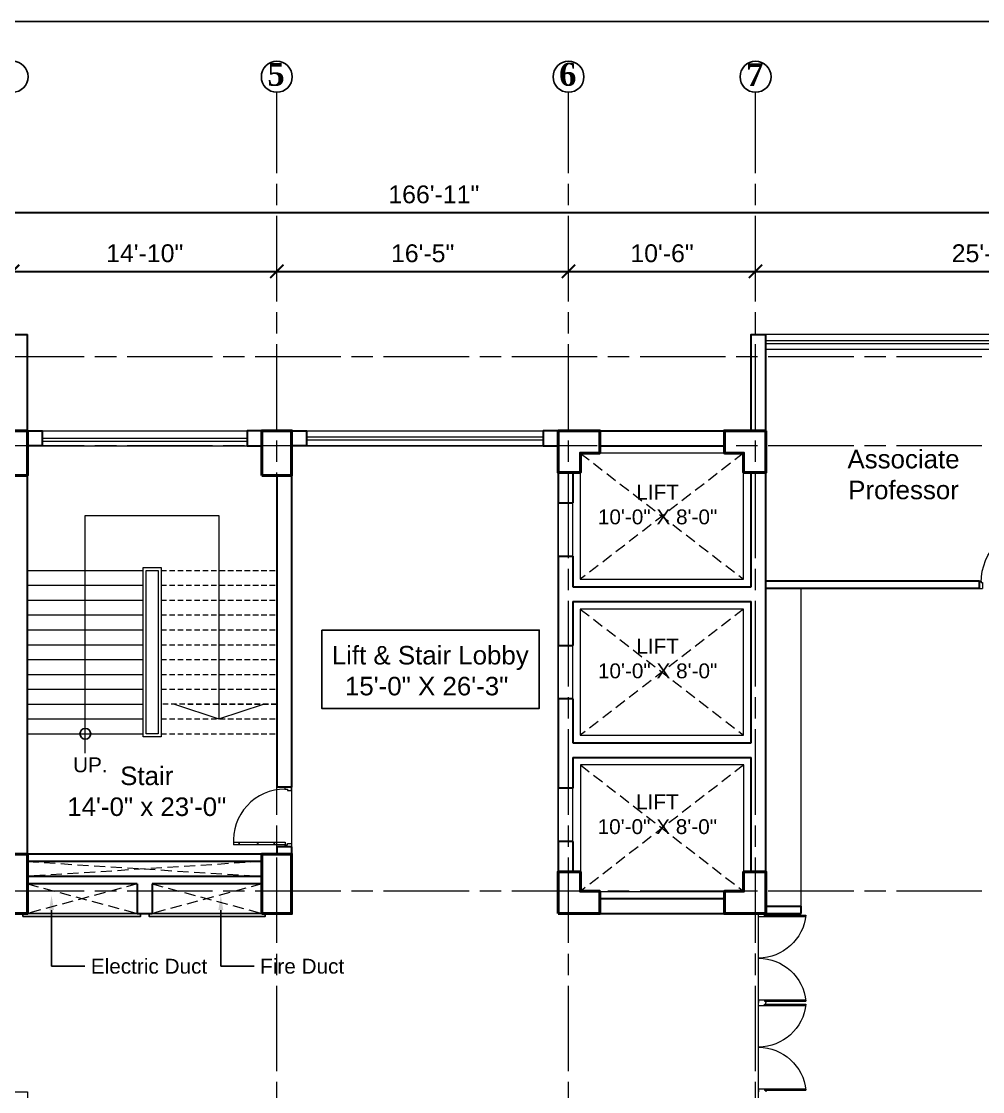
# Model space of a CAD drawing. Header units: inches. Extents: x -12 to 20935469, y -1604 to 24729220.
# Drawn here: x 20864736 to 20865384, y 24719476 to 24720196 of the extents above; entities that cross this region are included whole.
import ezdxf
from ezdxf import colors
from ezdxf.entities.mleader import LeaderData, LeaderLine
from ezdxf.math import Vec2, Vec3

# ---------------------------------------------------------------- set-up
doc = ezdxf.new("R2010")
doc.units = ezdxf.units.IN
doc.header["$LTSCALE"] = 0.03
doc.header["$MEASUREMENT"] = 0
doc.header["$PDMODE"] = 32
doc.header["$PDSIZE"] = 15
doc.linetypes.add('ACAD_ISO08W100', pattern=[36, 24, -3, 6, -3])
doc.linetypes.add('DASHED2', pattern=[0.375, 0.25, -0.125])
for name, color, linetype, lineweight in [('column', 1, 'Continuous', 40), ('Dim Line', 252, 'Continuous', 13), ('Door', 7, 'Continuous', 18), ('Dot', 253, 'Continuous', 0), ('Gas', 21, 'Continuous', 5), ('Grid Line', 252, 'Continuous', 18), ('Hatch', 253, 'Continuous', 15), ('Main Wall', 7, 'Continuous', 30), ('RAIL', 23, 'Continuous', 13), ('STAIR', 46, 'Continuous', 15), ('wind.', 150, 'Continuous', 20)]:
    doc.layers.add(name, color=color, linetype=linetype, lineweight=lineweight)
doc.layers.add('FUR', color=251, linetype='Continuous')
doc.layers.add('TEXT', color=7, linetype='Continuous')
doc.styles.add('2', font='swisscl.ttf')
doc.styles.add('RomanS', font='arial.ttf', dxfattribs={"height": 12})
doc.styles.get("Standard").update_dxf_attribs({"font": 'timesbd.ttf'})
doc.dimstyles.new('Aec_Arch_I', dxfattribs={"dimscale": 96, "dimtxt": 12, "dimasz": 0.09375, "dimexe": 0.125, "dimexo": 0.125, "dimgap": 0.0625, "dimtad": 1, "dimdec": 0, "dimzin": 3, "dimdsep": 46, "dimlunit": 4, "dimtxsty": 'RomanS', "dimblk1": 'ARCHTICK', "dimblk2": 'ARCHTICK', "dimsah": 1, "dimcen": 0.09375, "dimdle": 0.125, "dimadec": 0, "dimazin": 0, "dimtfac": 0.75, "dimtdec": 0, "dimtmove": 2, "dimatfit": 3, "dimldrblk": 'ARCHTICK', "dimfxl": 1, "dimfrac": 1, "dimtolj": 1, "dimtzin": 0, "dimarcsym": 0})

# ---------------------------------------------------------------- blocks, each defined once
blk = doc.blocks.new('_ArchTick')
at = {"color": 0, "linetype": 'ByBlock', "lineweight": 35, "const_width": 0.15}
blk.add_lwpolyline([(-0.5, -0.5), (0.5, 0.5)], dxfattribs=at)
blk = doc.blocks.new('*D8')
at = {"layer": 'Defpoints', "color": 0, "transparency": 16777216}
for p in [(20831396.27940053, 24724578.16655627), (20831666.2795913, 24724578.16655627), (20831666.2795913, 24724578.16655627)]:
    blk.add_point(p, dxfattribs=at)
at = {"layer": 'Dim Line', "color": 0, "lineweight": -2, "transparency": 16777216}
blk.add_line((20831384.27940053, 24724578.16655627), (20831678.2795913, 24724578.16655627), dxfattribs=at)
at = {"layer": 'Dim Line', "color": 0, "lineweight": -2, "transparency": 16777216, "xscale": 9, "yscale": 9, "zscale": 9, "rotation": 180}
blk.add_blockref('_ArchTick', (20831396.27940053, 24724578.16655627), dxfattribs=at)
at = {"layer": 'Dim Line', "color": 0, "lineweight": -2, "transparency": 16777216, "xscale": 9, "yscale": 9, "zscale": 9}
blk.add_blockref('_ArchTick', (20831666.2795913, 24724578.16655627), dxfattribs=at)
at = {"layer": 'Dim Line', "color": 0, "transparency": 16777216, "insert": (20831531.27949591, 24724590.29343212), "char_height": 12, "attachment_point": 5, "style": 'RomanS'}
blk.add_mtext('\\A1;22\'-6"', dxfattribs=at)
blk = doc.blocks.new('*D9')
at = {"layer": 'Defpoints', "color": 0, "transparency": 16777216}
for p in [(20831666.2795913, 24724578.16655627), (20831844.25000967, 24724578.16655627), (20831844.25000967, 24724578.16655627)]:
    blk.add_point(p, dxfattribs=at)
at = {"layer": 'Dim Line', "color": 0, "lineweight": -2, "transparency": 16777216}
blk.add_line((20831654.2795913, 24724578.16655627), (20831856.25000967, 24724578.16655627), dxfattribs=at)
at = {"layer": 'Dim Line', "color": 0, "lineweight": -2, "transparency": 16777216, "xscale": 9, "yscale": 9, "zscale": 9, "rotation": 180}
blk.add_blockref('_ArchTick', (20831666.2795913, 24724578.16655627), dxfattribs=at)
at = {"layer": 'Dim Line', "color": 0, "lineweight": -2, "transparency": 16777216, "xscale": 9, "yscale": 9, "zscale": 9}
blk.add_blockref('_ArchTick', (20831844.25000967, 24724578.16655627), dxfattribs=at)
at = {"layer": 'Dim Line', "color": 0, "transparency": 16777216, "insert": (20831755.26480048, 24724590.29343212), "char_height": 12, "attachment_point": 5, "style": 'RomanS'}
blk.add_mtext('\\A1;14\'-10"', dxfattribs=at)
blk = doc.blocks.new('*D21')
at = {"layer": 'Defpoints', "color": 0, "transparency": 16777216}
for p in [(20831844.25000967, 24724578.16655627), (20832040.77920983, 24724578.16655627), (20832040.77920983, 24724578.16655627)]:
    blk.add_point(p, dxfattribs=at)
at = {"layer": 'Dim Line', "color": 0, "lineweight": -2, "transparency": 16777216}
for p, q in [((20831832.25000967, 24724578.16655627), (20832052.77920983, 24724578.16655627)), ((20831844.25000967, 24724566.16655627), (20831844.25000967, 24724566.16655627)), ((20832040.77920983, 24724566.16655627), (20832040.77920983, 24724566.16655627))]:
    blk.add_line(p, q, dxfattribs=at)
at = {"layer": 'Dim Line', "color": 0, "lineweight": -2, "transparency": 16777216, "xscale": 9, "yscale": 9, "zscale": 9, "rotation": 180}
blk.add_blockref('_ArchTick', (20831844.25000967, 24724578.16655627), dxfattribs=at)
at = {"layer": 'Dim Line', "color": 0, "lineweight": -2, "transparency": 16777216, "xscale": 9, "yscale": 9, "zscale": 9}
blk.add_blockref('_ArchTick', (20832040.77920983, 24724578.16655627), dxfattribs=at)
at = {"layer": 'Dim Line', "color": 0, "transparency": 16777216, "insert": (20831942.51460975, 24724590.29343212), "char_height": 12, "attachment_point": 5, "style": 'RomanS'}
blk.add_mtext('\\A1;16\'-5"', dxfattribs=at)
blk = doc.blocks.new('*D22')
at = {"layer": 'Defpoints', "color": 0, "transparency": 16777216}
for p in [(20832040.77920983, 24724578.16655627), (20832166.78192559, 24724578.16655627), (20832166.78192559, 24724578.16655626)]:
    blk.add_point(p, dxfattribs=at)
at = {"layer": 'Dim Line', "color": 0, "lineweight": -2, "transparency": 16777216}
for p, q in [((20832028.77920983, 24724578.16655626), (20832178.78192559, 24724578.16655626)), ((20832040.77920983, 24724566.16655627), (20832040.77920983, 24724566.16655626)), ((20832166.78192559, 24724566.16655627), (20832166.78192559, 24724566.16655626))]:
    blk.add_line(p, q, dxfattribs=at)
at = {"layer": 'Dim Line', "color": 0, "lineweight": -2, "transparency": 16777216, "xscale": 9, "yscale": 9, "zscale": 9, "rotation": 180}
blk.add_blockref('_ArchTick', (20832040.77920983, 24724578.16655626), dxfattribs=at)
at = {"layer": 'Dim Line', "color": 0, "lineweight": -2, "transparency": 16777216, "xscale": 9, "yscale": 9, "zscale": 9}
blk.add_blockref('_ArchTick', (20832166.78192559, 24724578.16655626), dxfattribs=at)
at = {"layer": 'Dim Line', "color": 0, "transparency": 16777216, "insert": (20832103.78056771, 24724590.29343211), "char_height": 12, "attachment_point": 5, "style": 'RomanS'}
blk.add_mtext('\\A1;10\'-6"', dxfattribs=at)
blk = doc.blocks.new('*D23')
at = {"layer": 'Defpoints', "color": 0, "transparency": 16777216}
for p in [(20832166.78192559, 24724578.16655627), (20832473.78148643, 24724578.16655627), (20832473.78148643, 24724578.16655627)]:
    blk.add_point(p, dxfattribs=at)
at = {"layer": 'Dim Line', "color": 0, "lineweight": -2, "transparency": 16777216}
for p, q in [((20832154.78192559, 24724578.16655627), (20832485.78148643, 24724578.16655627)), ((20832166.78192559, 24724566.16655627), (20832166.78192559, 24724566.16655627)), ((20832473.78148643, 24724566.16655627), (20832473.78148643, 24724566.16655627))]:
    blk.add_line(p, q, dxfattribs=at)
at = {"layer": 'Dim Line', "color": 0, "lineweight": -2, "transparency": 16777216, "xscale": 9, "yscale": 9, "zscale": 9, "rotation": 180}
blk.add_blockref('_ArchTick', (20832166.78192559, 24724578.16655627), dxfattribs=at)
at = {"layer": 'Dim Line', "color": 0, "lineweight": -2, "transparency": 16777216, "xscale": 9, "yscale": 9, "zscale": 9}
blk.add_blockref('_ArchTick', (20832473.78148643, 24724578.16655627), dxfattribs=at)
at = {"layer": 'Dim Line', "color": 0, "transparency": 16777216, "insert": (20832320.28170601, 24724590.29343212), "char_height": 12, "attachment_point": 5, "style": 'RomanS'}
blk.add_mtext('\\A1;25\'-7"', dxfattribs=at)
blk = doc.blocks.new('*D13')
at = {"layer": 'Defpoints', "color": 0, "transparency": 16777216}
for p in [(20832951.75234396, 24724617.81282169), (20830948.30879143, 24724610.74819624), (20832951.75234396, 24724610.74819624)]:
    blk.add_point(p, dxfattribs=at)
at = {"layer": 'Dim Line', "color": 0, "lineweight": -2, "transparency": 16777216}
for p, q in [((20830948.30879143, 24724622.74819624), (20830948.30879143, 24724629.81282169)), ((20832951.75234396, 24724622.74819624), (20832951.75234396, 24724629.81282169)), ((20830936.30879143, 24724617.81282169), (20832963.75234396, 24724617.81282169))]:
    blk.add_line(p, q, dxfattribs=at)
at = {"layer": 'Dim Line', "color": 0, "lineweight": -2, "transparency": 16777216, "xscale": 9, "yscale": 9, "zscale": 9, "rotation": 180}
blk.add_blockref('_ArchTick', (20830948.30879143, 24724617.81282169), dxfattribs=at)
at = {"layer": 'Dim Line', "color": 0, "lineweight": -2, "transparency": 16777216, "xscale": 9, "yscale": 9, "zscale": 9}
blk.add_blockref('_ArchTick', (20832951.75234396, 24724617.81282169), dxfattribs=at)
at = {"layer": 'Dim Line', "color": 0, "transparency": 16777216, "insert": (20831950.03056769, 24724629.93969755), "char_height": 12, "attachment_point": 5, "style": 'RomanS'}
blk.add_mtext('\\A1;166\'-11"', dxfattribs=at)
blk = doc.blocks.new('Door_45')
at = {"layer": 'Door'}
for p, q in [((1.499446089358273, 4.966720660065755), (1.499446089358273, 43.96672066006575)), ((3.499446089358273, 44.03189280286006), (3.499446089358273, 4.966720660065755)), ((1.499446089358273, 40.02726910408236), (2.249446089358273, 40.02726910408236)), ((2.249446089358273, 40.02726910408236), (2.249446089358273, 39.52726910408236)), ((2.249446089358273, 39.52726910408236), (2.749446089591103, 39.52726910408236)), ((2.749446089591103, 39.52726910408236), (2.749446089591103, 40.02726910408236)), ((2.749446089591103, 40.02726910408236), (3.499446089358273, 40.02726910408236)), ((1.499446089358273, 25.76575365659081), (2.249446089358273, 25.76575365659081)), ((2.249446089358273, 25.76575365659081), (2.249446089358273, 25.26575365659081)), ((2.249446089358273, 25.26575365659081), (2.749446089591103, 25.26575365659081)), ((2.749446089591103, 25.76575365659081), (3.499446089358273, 25.76575365659081)), ((2.749446089591103, 25.26575365659081), (2.749446089591103, 25.76575365659081)), ((1.499446089358273, 12.56961937076411), (2.249446089358273, 12.56961937076411)), ((2.249446089358273, 12.56961937076411), (2.249446089358273, 13.06961937076411)), ((2.249446089358273, 13.06961937076411), (2.749446089591103, 13.06961937076411)), ((2.749446089591103, 13.06961937076411), (2.749446089591103, 12.56961937076411)), ((2.749446089591103, 12.56961937076411), (3.499446089358273, 12.56961937076411)), ((-0.0005539106417273842, -0.03327933993424503), (-0.0005539106417273842, 4.966720660065755)), ((-0.0005539106417273842, 4.966720660065755), (1.499446089358273, 4.966720660065755)), ((3.499446089358273, 4.966720660065755), (1.499446089358273, 4.966720660065755)), ((1.499446089358273, 4.966720660065755), (1.499446089358273, 2.966720660065755)), ((1.499446089358273, 2.966720660065755), (2.499446089358273, 2.966720660065755)), ((2.499446089358273, 2.966720660065755), (2.499446089358273, -0.03327933993424503)), ((42.5, 3), (42.5, -0.03327933993424503)), ((43.5, 3), (42.5, 3)), ((45.00000000023283, 5), (43.5, 5)), ((43.5, 5), (43.5, 3)), ((45.00000000023283, -0.03327933993424503), (45.00000000023283, 5)), ((2.499446089358273, -0.03327933993424503), (-0.0005539106417273842, -0.03327933993424503)), ((42.5, -0.03327933993424503), (45.00000000023283, -0.03327933993424503))]:
    blk.add_line(p, q, dxfattribs=at)
blk.add_arc((4.660651951731928, 5.255392092920653), 38.84018771759182, 359.6232511897165, 94.66847186469465, dxfattribs=at)
blk = doc.blocks.new('$D40')
at = {"layer": 'Door'}
for p, q in [((1, 4), (1, 42)), ((2, 0), (2, 41.98683982644525)), ((1, 5), (0, 5)), ((2, 0), (0, 0)), ((2, 4), (1, 4)), ((39, 4), (38, 4)), ((38, 4), (38, 0)), ((40, 0), (38, 0)), ((40, 5), (38.98683982644525, 5)), ((39, 5), (39, 4))]:
    blk.add_line(p, q, dxfattribs=at)
blk.add_arc((1, 4), 38, 0, 89.99999999999999, dxfattribs=at)
blk = doc.blocks.new('A$C36295410')
at = {"layer": 'Door'}
for p, q in [((0.9999989662828739, 3.999999464715074), (0.9999989662828739, 31.99999946471507)), ((1.999998966282874, -5.352849257178605e-07), (1.999998966282874, 31.98213662398211)), ((57.99999896628287, -5.352849257178605e-07), (57.99999896628287, 31.98213662398211)), ((58.99999896628287, 3.999999464715074), (58.99999896628287, 31.99999946471507)), ((0.9999989662828739, 4.999999464715074), (-1.033717126119882e-06, 4.999999464715074)), ((1.999998966282874, 3.999999464715074), (0.9999989662824191, 3.999999464715074)), ((57.99999896628287, 3.999999464715074), (58.99999896628287, 3.999999464715074)), ((58.99999896628287, 4.999999464715074), (59.99999896628287, 4.999999464715074)), ((1.999998966282874, -5.352849257178605e-07), (-1.033717126119882e-06, -5.352849257178605e-07)), ((57.99999896628287, -5.352849257178605e-07), (59.99999896628287, -5.352849257178605e-07))]:
    blk.add_line(p, q, dxfattribs=at)
for centre, radius, start, end in [((-2.525154211056361, -0.3352956022481521), 32.52688137512273, 0.590629401232551, 83.77825723032326), ((62.52515214360983, -0.3352956022372382), 32.52688137511065, 96.22174276965781, 179.4093705987648)]:
    blk.add_arc(centre, radius, start, end, dxfattribs=at)
blk = doc.blocks.new('fff')
at = {"layer": 'Grid Line', "color": 252, "linetype": 'ACAD_ISO08W100', "lineweight": 9, "ltscale": 80, "true_color": 0x939598}
for p, q in [((20831844.25000966, 24723521.10155122), (20831844.25000967, 24724698.78124316)), ((20832040.77920982, 24723521.10155122), (20832040.77920983, 24724698.78124316)), ((20832166.78192559, 24723521.10975568), (20832166.78192559, 24724698.78944763)), ((20833096.94929376, 24724520.60832043), (20830726.1474328, 24724520.60832043)), ((20833096.94929376, 24724460.61652489), (20830726.1474328, 24724460.61652489)), ((20833096.94929376, 24724160.74613542), (20830726.1474328, 24724160.74613542))]:
    blk.add_line(p, q, dxfattribs=at)
at = {"layer": 'Dim Line'}
for base, p1, p2, picture, middle in [((20832951.75234396, 24724617.81282169), (20830948.30879143, 24724610.74819624), (20832951.75234396, 24724610.74819624), '*D13', (20831950.03056769, 24724629.93969755)), ((20831666.2795913, 24724578.16655627), (20831396.27940053, 24724578.16655627), (20831666.2795913, 24724578.16655627), '*D8', (20831531.27949591, 24724590.29343212)), ((20831844.25000967, 24724578.16655627), (20831666.2795913, 24724578.16655627), (20831844.25000967, 24724578.16655627), '*D9', (20831755.26480048, 24724590.29343212)), ((20832040.77920983, 24724578.16655627), (20831844.25000967, 24724578.16655627), (20832040.77920983, 24724578.16655627), '*D21', (20831942.51460975, 24724590.29343212)), ((20832166.78192559, 24724578.16655626), (20832040.77920983, 24724578.16655627), (20832166.78192559, 24724578.16655627), '*D22', (20832103.78056771, 24724590.29343211)), ((20832473.78148643, 24724578.16655627), (20832166.78192559, 24724578.16655627), (20832473.78148643, 24724578.16655627), '*D23', (20832320.28170601, 24724590.29343212))]:
    dim = blk.add_linear_dim(base=base, p1=p1, p2=p2, dimstyle='Aec_Arch_I', dxfattribs=at)
    dim.commit()
    dim.dimension.update_dxf_attribs({"geometry": picture, "text_midpoint": middle})

msp = doc.modelspace()

# ---------------------------------------------------------------- linework, layer by layer
for points in [[(20864938.74399078, 24719786.44023281), (20865085.27792811, 24719786.44023281), (20865085.27792811, 24719733.71805859), (20864938.74399078, 24719733.71805859)], [(20864737.40474553, 24719595.58793166), (20864816.6949931, 24719595.58793166), (20864816.6949931, 24719593.58791124), (20864737.40474553, 24719593.58791124)], [(20864822.47298829, 24719595.58793166), (20864900.70429672, 24719595.58793166), (20864900.70429672, 24719593.58791124), (20864822.47298829, 24719593.58791124)]]:
    msp.add_lwpolyline(points, close=True)
msp.add_circle((20864779.46679327, 24719716.62918889), 3.60517880693078)
at = {"layer": 'column', "lineweight": 40, "ltscale": 20}
for points in [[(20864720.48120262, 24719890.62918891), (20864740.48120262, 24719890.62918891), (20864740.48120262, 24719920.6291889), (20864720.48120262, 24719920.6291889)], [(20864898.45200253, 24719890.6291889), (20864918.45200253, 24719890.6291889), (20864918.45200253, 24719920.6291889), (20864898.45200253, 24719920.6291889)], [(20864720.48120262, 24719595.58793166), (20864740.48120262, 24719595.58793166), (20864740.48179918, 24719635.58793164), (20864720.48179918, 24719635.58793164)], [(20864898.45211335, 24719595.58791246), (20864918.45211335, 24719595.58791246), (20864918.45202781, 24719635.58791245), (20864898.45202781, 24719635.58791245)]]:
    msp.add_lwpolyline(points, close=True, dxfattribs=at)
for points in [[(20865098.00203763, 24719920.62918891), (20865126.00203759, 24719920.6291889), (20865126.00203758, 24719905.6291889), (20865113.00203758, 24719905.6291889), (20865113.00203757, 24719892.6291889), (20865098.00203763, 24719892.6291889), (20865098.00203763, 24719920.6291889)], [(20865238.00203758, 24719920.62918891), (20865210.00203763, 24719920.6291889), (20865210.00203763, 24719905.6291889), (20865223.00203764, 24719905.6291889), (20865223.00203764, 24719892.6291889), (20865238.00203759, 24719892.6291889), (20865238.00203758, 24719920.6291889)], [(20865098.00203757, 24719595.58791246), (20865126.00203753, 24719595.58791246), (20865126.00203752, 24719610.58791246), (20865113.00203751, 24719610.58791246), (20865113.00203751, 24719623.58791247), (20865098.00203756, 24719623.58791246), (20865098.00203757, 24719595.58791246)], [(20865238.00203757, 24719595.58791246), (20865210.00203762, 24719595.58791246), (20865210.00203763, 24719610.58791246), (20865223.00203763, 24719610.58791246), (20865223.00203763, 24719623.58791247), (20865238.00203758, 24719623.58791246), (20865238.00203757, 24719595.58791246)]]:
    msp.add_lwpolyline(points, dxfattribs=at)
at = {"layer": 'Defpoints'}
msp.add_lwpolyline([(20863757.98008157, 24720196.33677318), (20866196.84667546, 24720196.33677318), (20866196.84667546, 24718737.80740687), (20863757.98008157, 24718737.80740687)], close=True, dxfattribs=at)
at = {"layer": 'Dot', "linetype": 'DASHED2', "lineweight": 0, "ltscale": 1000}
for p, q in [((20864740.48179918, 24719630.58793164), (20864898.45205989, 24719620.58793164)), ((20864898.4520385, 24719630.58793164), (20864740.48179918, 24719620.58793164)), ((20864814.46725455, 24719615.58793164), (20864740.48120262, 24719595.58793166)), ((20864740.48179918, 24719615.58793164), (20864814.46725455, 24719595.58793166)), ((20864824.46725455, 24719615.58793164), (20864898.45211335, 24719595.58791246)), ((20864898.45207058, 24719615.58791245), (20864824.46725455, 24719595.58793166))]:
    msp.add_line(p, q, dxfattribs=at)
for points in [[(20865112.94514125, 24719905.6291886), (20865223.0020376, 24719820.62997479), (20865223.0020376, 24719905.6291886), (20865112.94514125, 24719820.62997479)], [(20865112.94514123, 24719800.6299748), (20865223.00203758, 24719715.63076099), (20865223.00203758, 24719800.6299748), (20865112.94514123, 24719715.63076099)], [(20865113.00261106, 24719695.62913531), (20865223.05908155, 24719610.45830164), (20865223.05908155, 24719695.63238668), (20865113.00545175, 24719610.45830164)]]:
    msp.add_lwpolyline(points, dxfattribs=at)
at = {"layer": 'Gas', "color": 0, "lineweight": 5}
for points in [[(20865112.94514125, 24719820.62997479), (20865223.0020376, 24719820.62997479), (20865223.0020376, 24719905.6291886), (20865112.94514125, 24719905.6291886)], [(20864830.45200245, 24719714.62918889), (20864818.45200245, 24719714.62918889), (20864818.45200245, 24719828.62918889), (20864830.45200245, 24719828.62918889)], [(20864828.45200245, 24719716.62918889), (20864820.45200245, 24719716.62918889), (20864820.45200245, 24719826.62918889), (20864828.45200245, 24719826.62918889)], [(20865112.94514123, 24719715.63076099), (20865223.00203758, 24719715.63076099), (20865223.00203758, 24719800.6299748), (20865112.94514123, 24719800.6299748)], [(20865113.00545175, 24719610.45830164), (20865223.06234809, 24719610.45830164), (20865223.05908155, 24719695.63238668), (20865113.0021853, 24719695.6291353)]]:
    msp.add_lwpolyline(points, close=True, dxfattribs=at)
at = {"layer": 'Hatch', "lineweight": 5}
msp.add_line((20865261.81943244, 24719600.61109081), (20865261.81943243, 24719814.49424199), dxfattribs=at)
at = {"layer": 'Hatch'}
msp.add_lwpolyline([(20865232.9812032, 24719354.48900355), (20865232.97229175, 24719595.58791246), (20865098.00203757, 24719595.58791243), (20865098.00203757, 24719910.62918891), (20864918.45200253, 24719910.62918891), (20864918.45200253, 24719595.58791246), (20864096.50293139, 24719595.58791246), (20864096.50293139, 24719475.41709017), (20864740.50203753, 24719475.43844815), (20864740.50203754, 24719354.48900355)], close=True, dxfattribs=at)
at = {"layer": 'Main Wall', "lineweight": 30}
for p, q in [((20864730.48120262, 24719985.47086671), (20864740.48120262, 24719985.47142635)), ((20864740.48120262, 24719920.6291889), (20864740.48120262, 24719985.47142635)), ((20865238.00203758, 24719623.61109077), (20865238.00203758, 24719985.45830164)), ((20865108.00203758, 24719920.62918862), (20865228.00203758, 24719920.62918862)), ((20864740.48179918, 24719635.58793164), (20864740.48120262, 24719910.6291889)), ((20865125.98120268, 24719910.62918862), (20865209.98120272, 24719910.62918862)), ((20864908.45175087, 24719890.6291889), (20864908.45206914, 24719680.58840482)), ((20864918.45200253, 24719890.6291889), (20864918.45163832, 24719680.58840482)), ((20865098.00203762, 24719872.12958198), (20865108.00203763, 24719872.12958198)), ((20865098.00203762, 24719836.12958198), (20865108.00203762, 24719836.12958198)), ((20865382.00018943, 24719819.47331048), (20865238.00203758, 24719819.49825831)), ((20865382.00018943, 24719814.47399244), (20865382.00018943, 24719819.47331048)), ((20865108.00203761, 24719815.62997479), (20865228.00203758, 24719815.6299748)), ((20865382.00018943, 24719814.47399244), (20865238.00203758, 24719814.49758703)), ((20865108.00203761, 24719805.62997479), (20865228.00203758, 24719805.6299748)), ((20865098.00203761, 24719776.13036817), (20865108.0020376, 24719776.13036817)), ((20865108.0020376, 24719740.13036817), (20865098.00203761, 24719740.13036817)), ((20865108.00203759, 24719710.63076099), (20865228.00203758, 24719710.63076099)), ((20865108.00203759, 24719700.63076099), (20865228.00203758, 24719700.63076099)), ((20864918.45163832, 24719680.58840482), (20864908.45206914, 24719680.58840482)), ((20865108.00203759, 24719680.10933686), (20865098.0020376, 24719680.10933686)), ((20864908.45210651, 24719640.58791245), (20864908.45211335, 24719635.58791245)), ((20864918.45162099, 24719640.58791245), (20864908.45210651, 24719640.58791245)), ((20864918.45162099, 24719640.58791245), (20864918.45162099, 24719635.58791245)), ((20865108.00203758, 24719644.10933686), (20865098.0020376, 24719644.10933686)), ((20864898.45270991, 24719635.58793164), (20864740.48179918, 24719635.58793164)), ((20864898.45270991, 24719630.58793164), (20864740.48179918, 24719630.58793164)), ((20864898.45270991, 24719620.58793164), (20864740.48179918, 24719620.58793164)), ((20864814.46725455, 24719615.58793164), (20864740.48179918, 24719615.58793164)), ((20864814.46725455, 24719615.58793164), (20864814.46725455, 24719595.58793166)), ((20864898.45270991, 24719615.58793164), (20864824.46725455, 24719615.58793164)), ((20864824.46725455, 24719615.58793164), (20864824.46725455, 24719595.58793166)), ((20864814.46725455, 24719595.58793166), (20864824.46725455, 24719595.58793166)), ((20865126.00461037, 24719595.61109081), (20865210.00203758, 24719595.61109081)), ((20865238.00203758, 24719600.61109081), (20865261.81943244, 24719600.61109081)), ((20865238.00203758, 24719595.61109081), (20865261.81943244, 24719595.61109081)), ((20865261.81943244, 24719595.61109081), (20865261.81943244, 24719600.61109081))]:
    msp.add_line(p, q, dxfattribs=at)
for points in [[(20865228.00203758, 24719920.62918862), (20865228.00203758, 24719985.45830164), (20865238.00203758, 24719985.45830164)], [(20864740.48120255, 24719920.6291889), (20864750.48120255, 24719920.6291889), (20864750.48120255, 24719910.6291889), (20864740.48120255, 24719910.63090644)], [(20864898.45200246, 24719920.6291889), (20864888.45200246, 24719920.6291889), (20864888.45200246, 24719910.6291889), (20864898.45200246, 24719910.6291889)], [(20864918.45200246, 24719920.6291889), (20864928.45200246, 24719920.6291889), (20864928.45200246, 24719910.6291889), (20864918.45200246, 24719910.6291889)], [(20865097.98120265, 24719920.6291889), (20865087.98120265, 24719920.6291889), (20865087.98120265, 24719910.62918891), (20865097.98120265, 24719910.62918891)], [(20865098.00203763, 24719892.6291889), (20865098.00203762, 24719872.12958198)], [(20865108.00203764, 24719892.6291889), (20865108.00203763, 24719872.12958198)], [(20865228.00203758, 24719815.6299748), (20865228.00203758, 24719892.6291889)], [(20865098.00203762, 24719836.12958198), (20865098.00203761, 24719776.13036817)], [(20865108.00203762, 24719836.12958198), (20865108.00203761, 24719815.62997507)], [(20865108.00203761, 24719805.62997507), (20865108.0020376, 24719776.13036817)], [(20865228.00203758, 24719710.63076099), (20865228.00203758, 24719805.6299748)], [(20865098.00203761, 24719740.13036817), (20865098.0020376, 24719680.10933686)], [(20865108.0020376, 24719740.13036817), (20865108.00203759, 24719710.63076127)], [(20865108.00203759, 24719700.63076127), (20865108.00203759, 24719680.10933686)], [(20865228.00203758, 24719623.58791247), (20865228.00203758, 24719700.63076099)], [(20865098.0020376, 24719644.10933686), (20865098.0020376, 24719623.58791242), (20865098.0020376, 24719623.58791242)], [(20865108.00203758, 24719644.10933686), (20865108.00203758, 24719623.58791247)], [(20865125.98120261, 24719605.63103236), (20865209.98120271, 24719605.63206147)]]:
    msp.add_lwpolyline(points, dxfattribs=at)
at = {"layer": 'Main Wall', "lineweight": 13}
for points in [[(20865098.0020376, 24719836.12958198), (20865108.00203759, 24719836.12958198), (20865108.00203759, 24719872.12958198), (20865098.0020376, 24719872.12958198)], [(20865098.00203761, 24719740.13036817), (20865108.0020376, 24719740.13036817), (20865108.0020376, 24719776.13036817), (20865098.00203761, 24719776.13036817)], [(20865098.0020376, 24719644.10933686), (20865108.00203759, 24719644.10933686), (20865108.00203759, 24719680.10933686), (20865098.0020376, 24719680.10933686)]]:
    msp.add_lwpolyline(points, close=True, dxfattribs=at)
at = {"layer": 'RAIL', "lineweight": 9}
for p, q in [((20864779.46679327, 24719703.46677064), (20864779.46679327, 24719863.62918889)), ((20864779.46679327, 24719863.62918889), (20864869.45200244, 24719863.62918889)), ((20864869.45200244, 24719863.62918889), (20864869.45200245, 24719726.62918889)), ((20864839.45200245, 24719736.62918888), (20864869.45200244, 24719726.62918889)), ((20864869.45200244, 24719726.62918889), (20864899.45200244, 24719736.62918889))]:
    msp.add_line(p, q, dxfattribs=at)
at = {"layer": 'STAIR', "color": 32, "lineweight": 5}
for p, q in [((20864740.48158409, 24719826.6291889), (20864818.45200245, 24719826.62918889)), ((20864740.48158409, 24719816.6291889), (20864818.45200245, 24719816.62918889)), ((20864740.48158409, 24719806.6291889), (20864818.45200245, 24719806.62918889)), ((20864740.48158409, 24719796.6291889), (20864818.45200245, 24719796.62918889)), ((20864740.48158409, 24719786.62918889), (20864818.45200245, 24719786.62918889)), ((20864740.48158409, 24719776.6291889), (20864818.45200245, 24719776.62918889)), ((20864740.48158409, 24719766.6291889), (20864818.45200245, 24719766.62918889)), ((20864740.48158409, 24719756.6291889), (20864818.45200245, 24719756.62918889)), ((20864740.48158409, 24719746.6291889), (20864818.45200245, 24719746.62918889)), ((20864740.48158409, 24719736.6291889), (20864818.45200245, 24719736.62918889)), ((20864740.48158409, 24719726.62918889), (20864818.45200245, 24719726.62918889)), ((20864740.48158409, 24719716.6291889), (20864818.45200245, 24719716.62918889))]:
    msp.add_line(p, q, dxfattribs=at)
at = {"layer": 'STAIR', "color": 32, "linetype": 'DASHED2', "lineweight": 5, "ltscale": 500}
for p, q in [((20864830.45200245, 24719826.62918889), (20864908.45200244, 24719826.62918889)), ((20864830.45200245, 24719816.62918889), (20864908.45200244, 24719816.62918889)), ((20864830.45200245, 24719806.62918889), (20864908.45200244, 24719806.62918889)), ((20864830.45200245, 24719796.62918889), (20864908.45200244, 24719796.62918889)), ((20864830.45200245, 24719786.62918889), (20864908.45200244, 24719786.62918889)), ((20864830.45200245, 24719776.62918889), (20864908.45200244, 24719776.62918889)), ((20864830.45200245, 24719766.62918889), (20864908.45200244, 24719766.62918889)), ((20864830.45200245, 24719756.62918889), (20864908.45200244, 24719756.62918889)), ((20864830.45200245, 24719746.62918889), (20864908.45200244, 24719746.62918889)), ((20864908.45200244, 24719736.62918889), (20864830.45200245, 24719736.62918889)), ((20864848.45200245, 24719736.62918889), (20864908.45200244, 24719736.62918889)), ((20864830.45200245, 24719726.62918889), (20864908.45200244, 24719726.62918889)), ((20864830.45200245, 24719716.62918889), (20864908.45200244, 24719716.62918889))]:
    msp.add_line(p, q, dxfattribs=at)
at = {"layer": 'TEXT'}
for centre in [(20864730.50241908, 24720159.06060299), (20864908.47283745, 24720159.04039219), (20865105.00203761, 24720159.04039219), (20865231.00475337, 24720159.04859666)]:
    msp.add_circle(centre, 10.41737199201306, dxfattribs=at)
at = {"layer": 'wind.', "lineweight": 5}
for p, q in [((20865422.00018943, 24719985.45830194), (20865237.9812026, 24719985.45830193)), ((20865422.00018943, 24719975.45830194), (20865237.9812026, 24719975.45830193)), ((20864750.48120255, 24719920.62918891), (20864888.45200246, 24719920.62918891)), ((20864928.45200246, 24719920.6291889), (20865087.98120265, 24719920.62918891)), ((20864750.48120255, 24719915.62918891), (20864888.45200246, 24719915.6291889)), ((20864750.48120255, 24719913.62918891), (20864888.45200246, 24719913.6291889)), ((20864928.45200246, 24719916.6291889), (20865087.98120265, 24719916.62918891)), ((20864928.45200246, 24719914.6291889), (20865087.98120265, 24719914.62918891)), ((20864750.48120255, 24719910.62918891), (20864888.45200246, 24719910.6291889)), ((20864928.45200246, 24719910.62918891), (20865097.98120265, 24719910.62918891))]:
    msp.add_line(p, q, dxfattribs=at)
at = {"layer": 'wind.'}
for p, q in [((20865237.98107687, 24719981.46648139), (20865422.00018943, 24719981.52669195)), ((20865237.98173126, 24719979.46648149), (20865422.00018943, 24719979.52669184))]:
    msp.add_line(p, q, dxfattribs=at)

# ---------------------------------------------------------------- block references
at = {"layer": 'Door', "color": 250, "ltscale": 20, "xscale": 0.8888888888759539, "yscale": 0.8888888888759539, "zscale": 0.8888888888759539, "rotation": 90.00000000000001}
msp.add_blockref('Door_45', (20864918.42203935, 24719640.58840482), dxfattribs=at)
at = {"layer": 'FUR', "xscale": -1, "rotation": 270}
for p in [(20865232.9812032, 24719535.56473513), (20865232.98120374, 24719475.56473616)]:
    msp.add_blockref('A$C36295410', p, dxfattribs=at)
at = {"layer": 'Main Wall'}
msp.add_blockref('fff', (33064.22282777354, -4550.158223245293), dxfattribs=at)
at = {"layer": 'Main Wall', "xscale": -1}
msp.add_blockref('$D40', (20865422.00018943, 24719814.47399244), dxfattribs=at)

# ---------------------------------------------------------------- texts
at = {"layer": 'TEXT', "char_height": 15.435, "width": 227.4580850503149, "attachment_point": 8, "rotation": 1.109146314285407e-09}
for s, insert in [('\\A1;5', (20864907.95719483, 24720152.74276921)), ('\\A1;6', (20865104.486395, 24720152.74276921)), ('\\A1;7', (20865230.48911076, 24720152.75097368))]:
    msp.add_mtext(s, dxfattribs=dict(at, insert=insert))
at = {"layer": 'TEXT', "color": 30, "lineweight": 5, "ltscale": 20, "attachment_point": 2, "style": '2'}
for s, width, gutter_width, insert, char_height in [('\\pxqc;{\\fArial|b0|i0|c0|p34;\\C0;Associate\\PProfessor }', 195.0280987238575, 0.3972868685277087, (20865330.71009568, 24719907.83376214), 12.47575959581606), ('\\pxsm1;{\\fArial|b0|i0|c0|p34;\\C0;LIFT\\P10\'-0" X 8\'-0" }', 235.5919496061969, 0.7495764341443792, (20865165.02949275, 24719884.34181822), 10), ('\\pxsm1,qc;{\\fArial|b0|i0|c0|p34;\\C0; Lift & Stair Lobby\\P15\'-0" X 26\'-3" }', 146.3875032233763, 0.7495764341443792, (20865009.42318638, 24719775.76653762), 12.47575959581606), ('\\pxsm1;{\\fArial|b0|i0|c0|p34;\\C0;LIFT\\P10\'-0" X 8\'-0" }', 235.5919496061969, 0.7495764341443792, (20865165.05828718, 24719780.6539215), 10), ('{\\fArial|b0|i0|c0|p34;\\C0;UP.}', 104.7596838313621, 0.5, (20864782.8709518, 24719700.69639474), 10), ('\\pxsm1;{\\fArial|b0|i0|c0|p34;\\C0;Stair\\P14\'-0" x 23\'-0"  }', 114.8067791681538, 0.2817773027333734, (20864820.84492846, 24719694.54012202), 12.47575959581606), ('\\pxsm1;{\\fArial|b0|i0|c0|p34;\\C0;LIFT\\P10\'-0" X 8\'-0" }', 235.5919496061969, 0.7495764341443792, (20865164.85631444, 24719675.76644614), 10)]:
    msp.add_mtext_dynamic_manual_height_columns(s, width=width, gutter_width=gutter_width, heights=[0], dxfattribs=dict(at, insert=insert, char_height=char_height))

# ---------------------------------------------------------------- leaders
at = {"layer": 'TEXT', "lineweight": 5, "ltscale": 20}
ml = msp.add_multileader_mtext('Standard', dxfattribs=at)
ml.set_content('{\\fArial|b0|i0|c0|p34; Electric Duct}', color=256)
ml.set_leader_properties()
ml.build(insert=Vec2(0, 0))
ml.multileader.update_dxf_attribs({"text_right_attachment_type": 6, "dogleg_length": 0.36, "arrow_head_size": 10})
ctx = ml.context
ctx.base_point, ctx.char_height, ctx.arrow_head_size, ctx.landing_gap_size, ctx.plane_origin = Vec3(20864779.2139127, 24719560.02699305), 10, 10, 0.09, Vec3(20864756.72034913, 24719607.88054074)
ctx.right_attachment = 6
notes = []
notes.append((ctx, [(0, (1, 1, 0), (20864756.72034913, 24719560.02699305), (1, 0), 22.49356356322765, [(0, [(20864756.72034913, 24719607.88054074)], 0, [])])]))
ctx.mtext.insert, ctx.mtext.width, ctx.mtext.defined_height, ctx.mtext.flow_direction = Vec3(20864779.3039127, 24719565.10884844), 232.7041350195991, 29.77794681083734, 5
ml = msp.add_multileader_mtext('Standard', dxfattribs=at)
ml.set_content('{\\fArial|b0|i0|c0|p34; Fire Duct}', color=256)
ml.set_leader_properties()
ml.build(insert=Vec2(0, 0))
ml.multileader.update_dxf_attribs({"text_right_attachment_type": 6, "dogleg_length": 0.36, "arrow_head_size": 10})
ctx = ml.context
ctx.base_point, ctx.char_height, ctx.arrow_head_size, ctx.landing_gap_size, ctx.plane_origin = Vec3(20864893.25699696, 24719560.02699305), 10, 10, 0.09, Vec3(20864870.7634334, 24719607.88054074)
ctx.right_attachment = 6
notes.append((ctx, [(0, (1, 1, 0), (20864870.7634334, 24719560.02699305), (1, 0), 22.49356356322765, [(0, [(20864870.7634334, 24719607.88054074)], 0, [])])]))
ctx.mtext.insert, ctx.mtext.width, ctx.mtext.defined_height, ctx.mtext.flow_direction = Vec3(20864893.34699696, 24719565.10884844), 232.7041350195991, 29.77794681083734, 5
for ctx, leaders in notes:
    for number, flags, end, landing, length, lines in leaders:
        leader = LeaderData()
        leader.index, (leader.has_last_leader_line, leader.has_dogleg_vector, leader.attachment_direction) = number, flags
        leader.last_leader_point, leader.dogleg_vector, leader.dogleg_length = Vec3(end), Vec3(landing), length
        for number, points, colour, breaks in lines:
            line = LeaderLine()
            line.index, line.vertices, line.color, line.breaks = number, Vec3.list(points), colors.encode_raw_color(colour), breaks
            leader.lines.append(line)
        ctx.leaders.append(leader)

doc.saveas('drawing.dxf')
